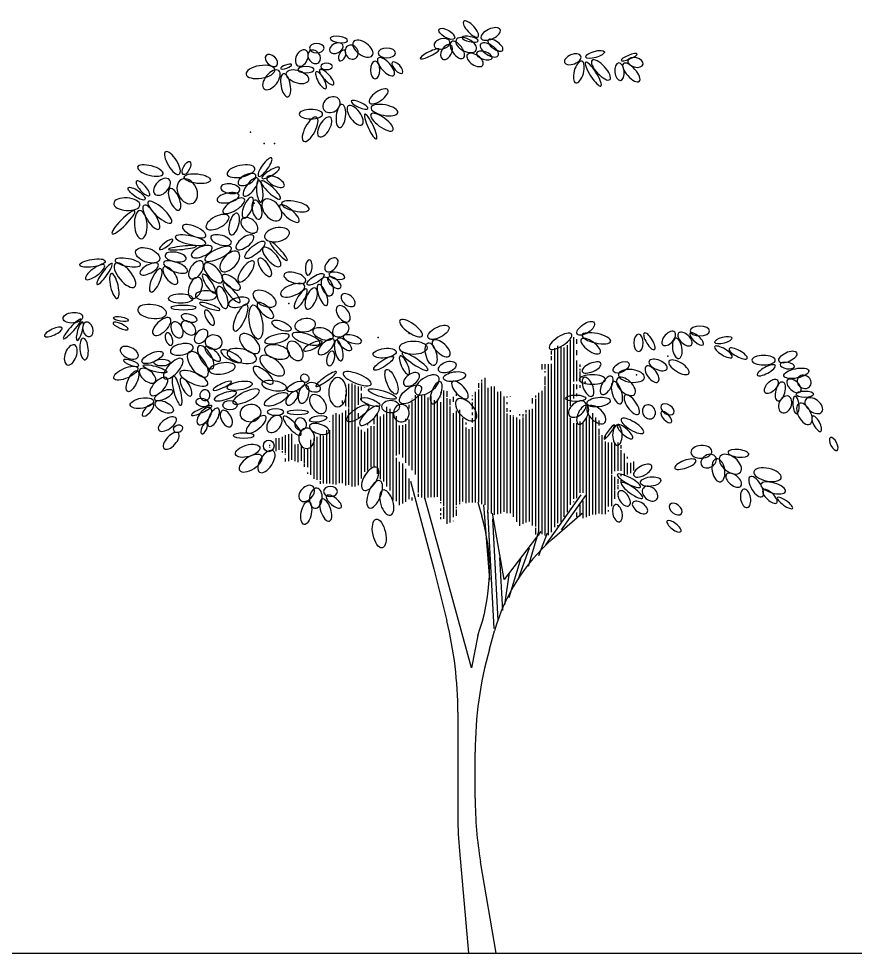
# Model space of a CAD drawing. Header units: millimetres. Extents: x 454 to 24074, y 929 to 15016.
# Drawn here: x 18817 to 21500, y 11147 to 14144 of the extents above; entities that cross this region are included whole.
import ezdxf

# ---------------------------------------------------------------- set-up
doc = ezdxf.new("R2010")
doc.units = ezdxf.units.MM
doc.layers.add('cadblocksdwg.com', color=255, linetype='Continuous')

# ---------------------------------------------------------------- blocks, each defined once
blk = doc.blocks.new('E4', base_point=(655.182746, 222.149869))
blk.add_circle((656.700527, 222.149869), 1.51778)
blk = doc.blocks.new('Trees side 09_cad-block.com')
at = {"color": 0}
for p, q in [((389.2, 3810.5), (389.2, 3817.8)), ((448.9, 3835.1), (448.9, 3843.1)), ((448.9, 2771.1), (448.9, 3820.4)), ((468.8, 3486.7), (468.8, 3852.4)), ((488.7, 3593.3), (488.7, 3870.5)), ((508.6, 3830.3), (508.6, 3858.1)), ((349.4, 3762.7), (349.4, 3784.8)), ((369.3, 3801.7), (369.3, 3802.6)), ((369.3, 2676.6), (369.3, 3801.7)), ((389.2, 2701.7), (389.2, 3809.9)), ((409.1, 2726.8), (409.1, 3811.1)), ((429, 3803.5), (429, 3806.4)), ((429, 2741.6), (429, 3803.5)), ((508.6, 3758.9), (508.6, 3789.6)), ((289.6, 3668.9), (289.6, 3701.5)), ((309.5, 3669.5), (309.5, 3702.1)), ((329.4, 3631), (329.4, 3702.7)), ((349.4, 3727.8), (349.4, 3752.2)), ((349.4, 2645.5), (349.4, 3703.3)), ((508.6, 3708.5), (508.6, 3723.9)), ((508.6, 3593.9), (508.6, 3708)), ((528.5, 3684.2), (528.5, 3700.5)), ((309.5, 3649.8), (309.5, 3656.8)), ((528.5, 3662.4), (528.5, 3673.1)), ((528.5, 3594.5), (528.5, 3654.9)), ((548.4, 3692.9), (548.4, 3693.9)), ((-108.5, 3559.2), (-108.5, 3582.9)), ((-88.6, 3592.4), (-88.6, 3604)), ((-88.6, 2821.5), (-88.6, 3587.2)), ((-68.7, 2818.5), (-68.7, 3616.7)), ((309.5, 3570.6), (309.5, 3623.2)), ((329.4, 2627), (329.4, 3629.3)), ((548.4, 3616.3), (548.4, 3619.6)), ((-944.5, 3566.8), (-944.5, 3569.4)), ((-944.5, 3532.8), (-944.5, 3534.2)), ((-924.6, 3428.8), (-924.6, 3578.8)), ((-904.7, 2933.2), (-904.7, 3581)), ((-884.8, 2933.5), (-884.8, 3571.5)), ((-864.9, 3446.9), (-864.9, 3561.1)), ((-845, 3537.2), (-845, 3561.7)), ((-825.1, 3553.3), (-825.1, 3554.1)), ((-327.4, 2809), (-327.4, 3535.3)), ((-307.5, 3496.2), (-307.5, 3531.6)), ((-128.4, 3514.6), (-128.4, 3528.1)), ((-108.5, 3552.7), (-108.5, 3559.2)), ((-108.5, 2833.6), (-108.5, 3542.9)), ((-48.8, 2794.6), (-48.8, 3552.8)), ((-28.8, 2762.6), (-28.8, 3561.6)), ((-8.9, 2763.2), (-8.9, 3562.2)), ((11, 2760), (11, 3527.5)), ((30.9, 2772.5), (30.9, 3530.7)), ((289.6, 2632.5), (289.6, 3534.9)), ((309.5, 2625.9), (309.5, 3563.5)), ((488.7, 3489.5), (488.7, 3577)), ((508.6, 3545), (508.6, 3573.1)), ((528.5, 3553.1), (528.5, 3570)), ((-964.4, 3456.6), (-964.4, 3472.6)), ((-944.5, 3437.1), (-944.5, 3510.5)), ((-845, 3473.3), (-845, 3518.2)), ((-526.5, 3481.5), (-526.5, 3483.7)), ((-526.5, 3410.5), (-526.5, 3465.2)), ((-506.6, 3473.9), (-506.6, 3506.5)), ((-506.6, 3009.2), (-506.6, 3473.9)), ((-486.7, 2896.1), (-486.7, 3499)), ((-466.8, 2863.7), (-466.8, 3507.7)), ((-446.9, 3501), (-446.9, 3508.3)), ((-446.9, 2856.1), (-446.9, 3499.4)), ((-427, 2864.9), (-427, 3492.6)), ((-407.1, 2865.4), (-407.1, 3501.4)), ((-387.1, 2866), (-387.1, 3474.8)), ((-367.2, 2868.5), (-367.2, 3478.1)), ((-347.3, 3519.4), (-347.3, 3522.6)), ((-347.3, 3495), (-347.3, 3497.4)), ((-307.5, 2698.2), (-307.5, 3488)), ((-287.6, 3443.1), (-287.6, 3482.2)), ((-267.7, 3465.2), (-267.7, 3497.4)), ((-267.7, 3464.8), (-267.7, 3465.2)), ((-267.7, 3464.2), (-267.7, 3464.8)), ((-247.8, 3502.2), (-247.8, 3514.3)), ((-148.3, 3500.9), (-148.3, 3503.9)), ((-148.3, 3476.5), (-148.3, 3484.6)), ((-128.4, 3371.1), (-128.4, 3513.5)), ((50.8, 3490.6), (50.8, 3498.7)), ((50.8, 2773.1), (50.8, 3490.6)), ((70.7, 3492.3), (70.7, 3499.3)), ((90.6, 3497.9), (90.6, 3499.9)), ((229.9, 3455.1), (229.9, 3487.8)), ((249.8, 3492.3), (249.8, 3504.7)), ((249.8, 2681.2), (249.8, 3484.3)), ((269.7, 3513.4), (269.7, 3521.6)), ((269.7, 2624.8), (269.7, 3513.4)), ((468.8, 3439.3), (468.8, 3486.7)), ((488.7, 3485.7), (488.7, 3487.3)), ((508.6, 3500.8), (508.6, 3517.7)), ((-944.5, 2939.1), (-944.5, 3409.7)), ((-924.6, 2943.4), (-924.6, 3422.4)), ((-685.7, 2932.8), (-685.7, 3433.1)), ((-665.8, 2907.2), (-665.8, 3420.7)), ((-546.4, 3423.8), (-546.4, 3445.7)), ((-526.5, 3383.7), (-526.5, 3408.1)), ((-347.3, 2843.6), (-347.3, 3463.8)), ((-287.6, 2706), (-287.6, 3436.5)), ((-247.8, 2815.9), (-247.8, 3408.3)), ((-227.9, 2834), (-227.9, 3414.4)), ((-148.3, 3419.4), (-148.3, 3460.2)), ((70.7, 3450.4), (70.7, 3463.1)), ((70.7, 3401.5), (70.7, 3424.3)), ((90.6, 3402.1), (90.6, 3411.9)), ((190.1, 3405), (190.1, 3413.2)), ((210, 2712.7), (210, 3413.8)), ((229.9, 2688.2), (229.9, 3421.1)), ((-1024.1, 2953), (-1024.1, 3384)), ((-1004.2, 2945.5), (-1004.2, 3393.8)), ((-984.3, 2954.2), (-984.3, 3386.3)), ((-964.4, 2954.8), (-964.4, 3395)), ((-864.9, 3362.4), (-864.9, 3394.5)), ((-765.3, 3324.5), (-765.3, 3364.6)), ((-745.4, 3012.8), (-745.4, 3385.3)), ((-725.5, 2978.2), (-725.5, 3373.2)), ((-705.6, 2965), (-705.6, 3386.2)), ((-645.9, 2847.8), (-645.9, 3400.9)), ((-626, 3331.8), (-626, 3374.8)), ((-566.3, 3341.7), (-566.3, 3358)), ((-546.4, 3065.1), (-546.4, 3353.3)), ((-526.5, 3036.1), (-526.5, 3383.7)), ((-267.7, 2740.3), (-267.7, 3394)), ((-208, 2838.5), (-208, 3361.5)), ((-148.3, 3381.6), (-148.3, 3397.7)), ((-148.3, 3336), (-148.3, 3363.2)), ((-128.4, 2833), (-128.4, 3371.1)), ((70.7, 2765.6), (70.7, 3392.6)), ((90.6, 2766.2), (90.6, 3381)), ((110.5, 3375), (110.5, 3378.2)), ((110.5, 2742.3), (110.5, 3370.1)), ((130.4, 2710.3), (130.4, 3367.3)), ((150.3, 3379.4), (150.3, 3387.5)), ((150.3, 2686.4), (150.3, 3354.9)), ((170.2, 3371.8), (170.2, 3388.1)), ((170.2, 2698.6), (170.2, 3366.1)), ((190.1, 3398.1), (190.1, 3405)), ((190.1, 2706.5), (190.1, 3388.7)), ((468.8, 2818.2), (468.8, 3364.4)), ((568.3, 2888.9), (568.3, 3368.5)), ((588.2, 2748.4), (588.2, 3376.2)), ((608.1, 2757.2), (608.1, 3393.9)), ((628, 2757.7), (628, 3365.6)), ((-1044, 3341.6), (-1044, 3343.7)), ((-864.9, 2940.8), (-864.9, 3307.4)), ((-845, 2982.8), (-845, 3288.6)), ((-805.2, 3318.3), (-805.2, 3322.4)), ((-805.2, 3032.9), (-805.2, 3297.1)), ((-785.3, 3053.7), (-785.3, 3311.1)), ((-765.3, 3058.6), (-765.3, 3311.3)), ((-626, 3127.9), (-626, 3331.8)), ((-606.1, 3136.7), (-606.1, 3316.1)), ((-586.2, 3116.1), (-586.2, 3317.6)), ((-566.3, 3082.2), (-566.3, 3324.9)), ((-188.1, 3321.9), (-188.1, 3334.8)), ((-188.1, 2828.2), (-188.1, 3303.6)), ((-168.2, 2831.8), (-168.2, 3292.3)), ((-148.3, 2832.4), (-148.3, 3305.3)), ((488.7, 2855.4), (488.7, 3331.5)), ((508.6, 2860.2), (508.6, 3330.3)), ((528.5, 2893.4), (528.5, 3341.8)), ((548.4, 2894), (548.4, 3337.7)), ((647.9, 3316.1), (647.9, 3346.8)), ((647.9, 3255.4), (647.9, 3296.4)), ((-1382.4, 3154.3), (-1382.4, 3235.8)), ((-1362.5, 3163), (-1362.5, 3236.4)), ((-1342.6, 3163.6), (-1342.6, 3245.2)), ((-1322.7, 3142.7), (-1322.7, 3255.4)), ((-1302.8, 3117.8), (-1302.8, 3262.6)), ((-1282.9, 3124.6), (-1282.9, 3263.2)), ((-1143.5, 2982.1), (-1143.5, 3234.8)), ((-1123.6, 2974.5), (-1123.6, 3244.7)), ((-1103.7, 2975.1), (-1103.7, 3255.3)), ((-1083.8, 2951.2), (-1083.8, 3252.4)), ((-1063.9, 2951.8), (-1063.9, 3286.1)), ((-1044, 2952.4), (-1044, 3286.7)), ((-825.1, 3032.3), (-825.1, 3276.9)), ((647.9, 2763.9), (647.9, 3251.3)), ((667.8, 2758.9), (667.8, 3256.2)), ((687.7, 3234.8), (687.7, 3251.3)), ((-1422.2, 3191.2), (-1422.2, 3193.9)), ((-1422.2, 3185.7), (-1422.2, 3188.3)), ((-1422.2, 3177.6), (-1422.2, 3179.9)), ((-1263, 3092.6), (-1263, 3197.7)), ((-1243.1, 3085.1), (-1243.1, 3199.2)), ((-1223.2, 3093.8), (-1223.2, 3191.6)), ((-1183.4, 3055.3), (-1183.4, 3172.9)), ((-1163.5, 3172.8), (-1163.5, 3226.8)), ((687.7, 2759.5), (687.7, 3216.1)), ((707.6, 2807.7), (707.6, 3208.5)), ((727.6, 3013.5), (727.6, 3209.1)), ((747.5, 3030.4), (747.5, 3209.7)), ((767.4, 3030.9), (767.4, 3210.3)), ((787.3, 3172.3), (787.3, 3191.8)), ((-1342.6, 3147.3), (-1342.6, 3155.5)), ((-1322.7, 3131.6), (-1322.7, 3134.3)), ((-1302.8, 3091.4), (-1302.8, 3115.9)), ((-1282.9, 3108.3), (-1282.9, 3124.6)), ((-1203.3, 3079.9), (-1203.3, 3167.8)), ((-1163.5, 3040.6), (-1163.5, 3169.1)), ((-626, 2842.6), (-626, 3114)), ((787.3, 3031.5), (787.3, 3162)), ((807.2, 3130), (807.2, 3141.4)), ((807.2, 3089.2), (807.2, 3130)), ((827.1, 3109.9), (827.1, 3118.5)), ((-1322.7, 3090.8), (-1322.7, 3108.1)), ((-1282.9, 3100.9), (-1282.9, 3107.4)), ((-1203.3, 3056.2), (-1203.3, 3076.2)), ((-606.1, 2814.9), (-606.1, 3087.6)), ((-586.2, 2825.6), (-586.2, 3076.5)), ((807.2, 2999.5), (807.2, 3089.2)), ((827.1, 3008.3), (827.1, 3081.6)), ((847, 3025.2), (847, 3082.2)), ((866.9, 3058.4), (866.9, 3091)), ((866.9, 3033.9), (866.9, 3058.4)), ((-1183.4, 3029.9), (-1183.4, 3030.1)), ((-1183.4, 3013.5), (-1183.4, 3020)), ((-1163.5, 3005.9), (-1163.5, 3036.9)), ((-825.1, 3024.2), (-825.1, 3032.3)), ((-825.1, 2990.9), (-825.1, 2996.2)), ((-566.3, 2836.2), (-566.3, 3043.7)), ((727.6, 2850.4), (727.6, 3005.3)), ((747.5, 3014), (747.5, 3015.6)), ((787.3, 2998.9), (787.3, 3007.1)), ((847, 3017), (847, 3025.2)), ((-1103.7, 2950.6), (-1103.7, 2966.9)), ((-1024.1, 2947), (-1024.1, 2953)), ((-546.4, 2853.1), (-546.4, 2983.6)), ((-537.8, 2966.5), (-390.7, 2415.5)), ((747.5, 2911.6), (747.5, 2994.7)), ((767.4, 2949.4), (767.4, 2979)), ((767.4, 2933.1), (767.4, 2941.3)), ((787.3, 2956), (787.3, 2972.3)), ((-486.7, 2867.4), (-486.7, 2887.5)), ((314.2, 2565.7), (535.8, 2881.6)), ((568.3, 2747.8), (568.3, 2886.4)), ((747.5, 2856), (747.5, 2908.1)), ((767.4, 2916.8), (767.4, 2929.3)), ((767.4, 2890.7), (767.4, 2892.3)), ((-626, 2840.2), (-626, 2842.6)), ((-526.5, 2845), (-526.5, 2864.2)), ((-153.1, 1794.7), (-447.1, 2862)), ((-347.3, 2827.8), (-347.3, 2834.6)), ((-227.9, 2821.9), (-227.9, 2830)), ((-114.8, 2833.6), (-89.1, 2747)), ((410.9, 2661.6), (564, 2877.2)), ((488.7, 2835.1), (488.7, 2839.8)), ((528.5, 2803.7), (528.5, 2820)), ((548.4, 2733.9), (548.4, 2843.2)), ((727.6, 2809.6), (727.6, 2850.4)), ((767.4, 2867.9), (767.4, 2870.1)), ((-347.3, 2780.3), (-347.3, 2793.9)), ((-347.3, 2753.1), (-347.3, 2766.3)), ((-327.4, 2729.2), (-327.4, 2802.6)), ((-247.8, 2796.8), (-247.8, 2805.3)), ((-247.8, 2747.9), (-247.8, 2789.4)), ((-38.3, 2347.9), (-76.5, 2818.4)), ((-12.1, 2040.8), (-50.4, 2783.5)), ((-48.8, 2786.5), (-48.8, 2794.6)), ((-48.8, 2758.8), (-48.8, 2772.3)), ((50.4, 2347.9), (-22.2, 2766.1)), ((-8.9, 2755), (-8.9, 2763.2)), ((30.9, 2764.4), (30.9, 2772.5)), ((353.5, 2601.2), (541.8, 2766.1)), ((468.8, 2792.2), (468.8, 2793.8)), ((508.6, 2742.1), (508.6, 2770.5)), ((528.5, 2746.6), (528.5, 2803.7)), ((707.6, 2776.9), (707.6, 2784.6)), ((-347.3, 2728.6), (-347.3, 2741)), ((-267.7, 2714.7), (-267.7, 2717.9)), ((14.1, 2090.9), (-20.1, 2729.1)), ((409.1, 2710.4), (409.1, 2726.8)), ((488.7, 2744.8), (488.7, 2745.4)), ((568.3, 2739.7), (568.3, 2747.8)), ((282, 2650.7), (50.4, 2347.9)), ((170.2, 2693.8), (170.2, 2695.2)), ((203.4, 2432.9), (269.9, 2652.9)), ((249.8, 2630.8), (249.8, 2673.1)), ((389.2, 2684), (389.2, 2690.8)), ((269.9, 2500.4), (324.3, 2642)), ((139, 2347.9), (209.5, 2548.3)), ((42.3, 2154.1), (24.2, 2485.2)), ((82.6, 2234.7), (157.1, 2485.2)), ((-390.7, 2415.5), (-309.7, 2088.5)), ((56.4, 2188.9), (84.6, 2393.7)), ((-115, 1996.6), (-153.1, 1794.7)), ((-41.7, 1911.6), (-9.4, 2026.1)), ((-239.7, 1514.2), (-239.7, 855)), ((-130.9, 974), (-130.9, 1264.7)), ((-230.3, 643.9), (-173.2, 0)), ((0, 0), (-97.4, 575.2))]:
    blk.add_line(p, q, dxfattribs=at)
for centre, radius, start, end in [((-1235.2, 2411), 1194.3, 339.70081, 16.34165), ((1140.2, 1702.7), 1194.3, 131.20658, 164.28718), ((-2628.3, 1514.2), 2388.6, 0, 13.91202), ((2257.7, 1264.7), 2388.6, 164.28718, 180), ((2257.7, 974), 2388.6, 180, 189.61008), ((2149, 855), 2388.6, 180, 185.06946)]:
    blk.add_arc(centre, radius, start, end, dxfattribs=at)
for p in [(-783.8, 5274.7), (-1543.2, 5159.3), (-1456.6, 5087.4), (-1392.1, 5087.4), (-1521, 4712.8), (-1521, 4525.4), (-1301.4, 4082.5), (-546.2, 3893.8), (-741.5, 3869.8), (1079.2, 3752.2), (559.6, 3588.9), (883.9, 3634.6)]:
    blk.add_point(p, dxfattribs=at)
for p, xscale, yscale, zscale, rotation in [((-261, 5748.6), 37.05992486388691, 15.6819356160122, 37.05992486388691, 149.4658719998778), ((-112.7, 5759.1), 43.50510374389563, -15.6819356160122, 43.50510374389563, 132.7607360000914), ((-93.4, 5748.6), 43.50510374394056, -20.90927999990527, 43.50510374394056, 24.86544500005153), ((-932.9, 5733.2), 36.25427750412717, -13.06831219204469, 36.25427750412717, 171.2181459998475), ((-896.6, 5726.6), 48.33898790395504, -26.13657561596483, 48.33898790395504, 324.2112279998763), ((-290, 5727.7), 33.83728665594615, -20.90927999990527, 33.83728665594615, 195.1280949998867), ((-251.3, 5738.2), 46.72769318402968, -26.13657561596483, 46.72769318402968, 333.4761320001478), ((-112.7, 5732.9), 33.83728665585836, -10.45463999995263, 33.83728665585836, 167.7961789997199), ((-49.9, 5738.2), 37.05992486381246, -15.6819356160122, 37.05992486381246, 324.8064970000277), ((-963.1, 5707), 30.21187353598012, -19.60244390385924, 30.21187353598012, 206.1759479998856), ((-932.9, 5700.5), 30.2118735358643, -26.13657561596483, 30.2118735358643, 303.8077640000089), ((-285.1, 5706.8), 33.83728665603308, -20.90927999990527, 33.83728665603308, 239.713144999651), ((-280.3, 5727.7), 41.89380902406447, -20.90927999990527, 41.89380902406447, 305.7252259998149), ((-98.2, 5712), 43.50510374406261, -20.90927999990527, 43.50510374406261, 327.0231869999615), ((-1378, 5578.5), 30.21187353594619, -19.60244390385924, 30.21187353594619, 137.1724589999453), ((-1196.7, 5674.3), 36.25427750403134, -23.95854796806816, 36.25427750403134, 243.9151460002751), ((-1172.6, 5667.8), 30.21187353579757, -23.95854796806816, 30.21187353579757, 309.7694019997829), ((-951, 5674.3), 24.16951833597643, -13.06831219204469, 24.16951833597643, 243.9151459999674), ((-741.5, 5624.2), 48.33898790385692, -19.60244390385924, 48.33898790385692, 312.7607359999681), ((-357.6, 5680.7), 43.50510374397729, -8.712208128126804, 43.50510374397729, 206.3646639998982), ((-180.4, 5645.8), 38.67121958393719, -20.90927999990527, 38.67121958393719, 325.9465339998599), ((-122.4, 5656.3), 33.83728665603793, -15.6819356160122, 33.83728665603793, 342.0260980002547), ((533.4, 5637.3), 36.25427750397002, -19.60244390385924, 36.25427750397002, 201.4663279999132), ((563.6, 5630.8), 40.28251430406187, 13.06831219204469, 40.28251430406187, 15.75381399991281), ((786, 5609.9), 36.25427750405927, -7.840967807860579, 36.25427750405927, 22.07355000018296), ((828.3, 5609.9), 32.6288156159912, -19.60244390385924, 32.6288156159912, 345.9879760000112), ((-1390.1, 5552.4), 60.42374707204672, -26.13657561596483, 60.42374707204672, 189.2135909999386), ((-1353.8, 5558.9), 24.1695183358615, -6.534131712105591, 24.1695183358615, 19.82232900007499), ((-759.7, 5604.6), 36.25427750404924, -19.60244390385924, 36.25427750404924, 270), ((-650.9, 5598.1), 30.21187353597148, -13.06831219204469, 30.21187353597148, 312.7607360000785), ((539.4, 5604.6), 46.32486950406957, -19.60244390385924, 46.32486950406957, 254.4948459999999), ((563.6, 5598.1), 58.40962867193758, -13.06831219204469, 58.40962867193758, 302.8023630000799), ((603.9, 5611.2), 54.38139187194598, -19.60244390385924, 54.38139187194598, 312.7607360000493), ((771.5, 5594.2), 36.25427750399676, -19.60244390385924, 36.25427750399676, 275.2833329998908), ((800.5, 5590.3), 49.54750771207051, -19.60244390385924, 49.54750771207051, 311.7939579999032), ((-1365.9, 5545.8), 48.33898790386992, -26.13657561596483, 48.33898790386992, 231.2899309999552), ((-1335.7, 5526.2), 48.33898790393806, -19.60244390385924, 48.33898790393806, 280.478316000054), ((-1317.6, 5532.8), 48.33898790404673, 26.13657561596483, 48.33898790404673, 340.1776709999713), ((-1142.4, 5552.4), 34.24011033610441, -13.06831219204469, 34.24011033610441, 180), ((-1130.3, 5539.3), 40.28251430386281, -13.06831219204469, 40.28251430386281, 299.4715599998702), ((-1108.1, 5552.4), 42.29663270385991, -13.06831219204469, 42.29663270385991, 312.760735999915), ((-985.3, 5364), 38.26839590404637, -30.49267967988271, 38.26839590404637, 213.2057059998755), ((-795.9, 5344.4), 46.3248695041705, -19.60244390385924, 46.3248695041705, 34.80616000001876), ((-928.9, 5324.8), 48.33898790403903, -21.78052031988045, 48.33898790403903, 306.2072719999821), ((-910.7, 5355.3), 38.26839590395525, -10.89023577602348, 38.26839590395525, 335.7447180000526), ((-785.9, 5313.9), 56.39551027197626, -21.78052031988045, 56.39551027197626, 349.070433000109), ((-1090, 5272.5), 48.33898790413514, -19.60244390385924, 48.33898790413514, 180), ((-967.1, 5333.5), 48.33898790409663, -19.60244390385924, 48.33898790409663, 263.6044430001165), ((-785.9, 5272.5), 56.3955102719109, -19.60244390385924, 56.3955102719109, 323.7288330000668), ((-1128.3, 5252.9), 56.39551027205166, -21.78052031988045, 56.39551027205166, 241.9680490001938), ((-1041.6, 5252.9), 46.32486950405912, -21.78052031988045, 46.32486950405912, 239.9737509999526), ((-824.1, 5272.5), 56.39551027205524, -10.89023577602348, 56.39551027205524, 294.8143589999411), ((-1991.3, 4894.7), 54.38139187201595, -19.60244390385924, 54.38139187201595, 121.134218999814), ((-1492.8, 4882.6), 46.32486950396395, -13.06831219204469, 46.32486950396395, 54.57435100025921), ((-2093.3, 4896.8), 54.38139187183323, -19.60244390385924, 54.38139187183323, 165.0573329998564), ((-1966.3, 4892.7), 30.211873536112, 13.06831219204469, 30.211873536112, 63.29999399983271), ((-1517, 4932.7), 58.40962867202003, -23.95854796806816, 58.40962867202003, 192.2038209999686), ((-1470.7, 4869.6), 42.29663270396843, -10.89023577602348, 42.29663270396843, 31.71339500007786), ((-2054.5, 4861.9), 42.29663270386757, -26.13657561596483, 42.29663270386757, 225.3633119999084), ((-1977.4, 4861.9), 54.38139187185174, -39.20488780800952, 54.38139187185174, 296.3100639999515), ((-1959.4, 4876.3), 54.38139187199, 19.60244390385924, 54.38139187199, 353.6901049999382), ((-1510.9, 4889.2), 40.28251430404379, -19.60244390385924, 40.28251430404379, 206.5238679997553), ((-1498.9, 4869.6), 46.32486950395605, -17.42441625596257, 46.32486950395605, 231.831685000266), ((-1440.4, 4876.1), 40.282514303897, -17.42441625596257, 40.282514303897, 332.6526619998214), ((-2206.8, 4736.3), 42.29663270406007, 13.06831219204469, 42.29663270406007, 145.0495760001153), ((-2178.7, 4760.8), 40.2825143038985, -13.06831219204469, 40.2825143038985, 131.7778629998803), ((-2049.5, 4804.6), 48.3389879040537, -19.60244390385924, 48.3389879040537, 292.938406999929), ((-1609.6, 4795.5), 40.28251430400717, -19.60244390385924, 40.28251430400717, 171.7953539998772), ((-1492.8, 4858.7), 46.32486950398081, -13.06831219204469, 46.32486950398081, 275.866477999978), ((-1476.7, 4852.2), 54.38139187192764, -13.06831219204469, 54.38139187192764, 317.172458999895), ((-1615.7, 4762.9), 46.32486950393013, -19.60244390385924, 46.32486950393013, 192.7532689999905), ((-1581.4, 4738.9), 52.36727347223076, -19.60244390385924, 52.36727347223076, 212.1248069999923), ((-1533.1, 4749.8), 46.32486950398471, -17.42441625596257, 46.32486950398471, 247.4062359997605), ((-1458.6, 4732.4), 52.36727347195778, -32.67075609590393, 52.36727347195778, 308.8034590001328), ((-2238.7, 4701.4), 54.38139187204734, -26.13657561596483, 54.38139187204734, 176.2636430000927), ((-2213.7, 4699.4), 58.4096286719464, -19.60244390385924, 58.4096286719464, 302.1141140001682), ((-2186.3, 4721.9), 64.45203263992391, -19.60244390385924, 64.45203263992391, 318.104121000015), ((-1517, 4732.4), 40.2825143040478, -19.60244390385924, 40.2825143040478, 283.5626760001161), ((-1359.9, 4699.7), 52.36727347187943, -17.42441625596257, 52.36727347187943, 319.381892999805), ((-1347.8, 4712.8), 58.40962867188258, -19.60244390385924, 58.40962867188258, 347.3886049999445), ((-2271.2, 4664.5), 66.4661510400133, -13.06831219204469, 66.4661510400133, 225.3633119999509), ((-2238.4, 4666.6), 58.4096286720412, -26.13657561596483, 58.4096286720412, 273.2905659999233), ((-1680.1, 4630), 52.3672734720576, -23.95854796806816, 52.3672734720576, 206.971003999976), ((-1627.8, 4649.6), 46.32486950406957, -19.60244390385924, 46.32486950406957, 254.4948459999999), ((-1597.5, 4612.6), 40.28251430393834, -26.13657561596483, 40.28251430393834, 320.9565479997901), ((-1825.1, 4505.8), 52.36727347201232, -19.60244390385924, 52.36727347201232, 156.6088660001104), ((-1825.1, 4460.1), 64.4520326400691, -17.42441625596257, 64.4520326400691, 167.7961790000002), ((-1664, 4462.3), 44.31075110391836, -19.60244390385924, 44.31075110391836, 163.9140279998141), ((-1525, 4508), 44.31075110392315, -19.60244390385924, 44.31075110392315, 217.1246699999781), ((-1454.5, 4499.3), 52.36727347205576, -28.31465203198605, 52.36727347205576, 11.6389210000663), ((-2115.2, 4423.1), 34.24011033609289, -8.712208128126804, 34.24011033609289, 36.82046300009185), ((-1784.9, 4436.1), 46.32486950384234, -19.60244390385924, 46.32486950384234, 202.9357269999439), ((-1454.5, 4471), 52.36727347201703, 17.42441625596257, 52.36727347201703, 219.8827199999982), ((-1420.3, 4471), 52.36727347188112, -8.712208128126804, 52.36727347188112, 312.7607359999602), ((-2115.2, 4357.7), 52.36727347205868, 28.31465203198605, 52.36727347205868, 159.4777999998945), ((-2080.9, 4386), 44.3107511039717, -19.60244390385924, 44.3107511039717, 350.5543689998678), ((-2058.8, 4423.1), 58.40962867188496, -6.534131712105591, 58.40962867188496, 6.383006000123568), ((-1664, 4434), 60.42374707186295, -19.60244390385924, 60.42374707186295, 205.1078430000228), ((-1619.7, 4405.7), 52.3672734720787, -28.31465203198605, 52.3672734720787, 227.239263999806), ((-1464.6, 4434), 52.36727347188112, -19.60244390385924, 52.36727347188112, 312.7607359999602), ((-2456.8, 4349.4), 53.17292083193667, 15.6819356160122, 53.17292083193667, 188.9925860000056), ((-2393.9, 4333.8), 62.84073792004892, -26.13657561596483, 62.84073792004892, 309.7694020000445), ((-2393.9, 4354.7), 53.17292083217841, -15.6819356160122, 53.17292083217841, 349.7831950001625), ((-2123.2, 4329.4), 42.29663270409434, -17.42441625596257, 42.29663270409434, 207.7104880001129), ((-2089, 4340.3), 52.36727347205868, -19.60244390385924, 52.36727347205868, 339.4777999998945), ((-1849.3, 4346.8), 42.29663270404265, -23.95854796806816, 42.29663270404265, 235.6473140001131), ((-1831.2, 4333.8), 52.36727347188112, -23.95854796806816, 52.36727347188112, 312.7607359999602), ((-1525, 4349), 52.36727347201226, -19.60244390385924, 52.36727347201226, 234.4515260000238), ((-1490.8, 4366.4), 44.31075110389418, -17.42441625596257, 44.31075110389418, 303.6561289999694), ((-1182.2, 4260.2), 32.22599193608736, -13.93950374389533, 32.22599193608736, 84.29101299993529), ((-1069.4, 4288.1), 33.83728665609466, -20.90927999990527, 33.83728665609466, 47.23926399995503), ((-2461.6, 4323.3), 48.33898790396989, -15.6819356160122, 48.33898790396989, 216.4017059998588), ((-2413.3, 4333.8), 53.17292083194693, -10.45463999995263, 53.17292083194693, 233.9985989999208), ((-2107.1, 4301.1), 52.36727347209195, -17.42441625596257, 52.36727347209195, 246.4827290000799), ((-2089, 4312), 44.31075110399208, -19.60244390385924, 44.31075110399208, 308.042137000015), ((-1196.7, 4223.6), 46.72769318414404, -20.90927999990527, 46.72769318414404, 163.3894350001269), ((-1050.1, 4267.2), 33.83728665596096, -13.93950374389533, 33.83728665596096, 348.3610789999169), ((-2418.1, 4271), 53.17292083187734, -15.6819356160122, 53.17292083187734, 283.3759339999159), ((-1865.4, 4246.7), 46.32486950406805, -26.13657561596483, 46.32486950406805, 249.7008069999692), ((-1843.3, 4266.3), 46.32486950391188, -13.06831219204469, 46.32486950391188, 303.4458459997662), ((-1720.4, 4259.7), 46.32486950396401, -19.60244390385924, 46.32486950396401, 321.9364430001901), ((-1082.3, 4267.2), 40.28251430413945, 13.93950374389533, 40.28251430413945, 211.7133950000249), ((-1082.3, 4246.3), 40.28251430398779, -22.65171187202213, 40.28251430398779, 290.9393609997035), ((-1056.5, 4246.3), 33.83728665589273, -15.6819356160122, 33.83728665589273, 320.6745409996646), ((-1744.6, 4190), 48.33898790392771, -19.60244390385924, 48.33898790392771, 289.1253579999704), ((-1714.4, 4209.6), 52.36727347188922, -13.06831219204469, 52.36727347188922, 311.1327840000896), ((-1525, 4150.8), 52.36727347195655, -28.31465203198605, 52.36727347195655, 331.6001920001513), ((-1203.2, 4195.7), 53.17292083212426, -22.65171187202213, 53.17292083212426, 201.2709350000334), ((-1190.3, 4173.1), 46.72769318404212, -13.93950374389533, 46.72769318404212, 238.3464979998828), ((-1135.5, 4180.1), 46.72769318407198, -20.90927999990527, 46.72769318407198, 248.3807700001901), ((-1116.1, 4202.7), 46.72769318399457, -15.6819356160122, 46.72769318399457, 290.939361000057), ((-1905.7, 4113.8), 50.35315507207997, 19.60244390385924, 50.35315507207997, 180), ((-1551.2, 4105.1), 44.31075110414788, -19.60244390385924, 44.31075110414788, 192.7532689998127), ((-969.5, 4136.5), 33.83728665601341, -20.90927999990527, 33.83728665601341, 320.5144070001162), ((-2070.9, 4020.1), 60.42374707204316, -28.31465203198605, 60.42374707204316, 171.9713650000785), ((-1863.4, 4085.5), 44.31075110391384, -8.712208128126804, 44.31075110391384, 341.5959329998809), ((-1567.3, 4076.8), 60.42374707211344, -19.60244390385924, 60.42374707211344, 245.1856409998788), ((-1490.8, 3861.1), 70.49438784007349, -28.31465203198605, 70.49438784007349, 99.98964199993705), ((-1498.9, 4085.5), 44.31075110406837, -17.42441625596257, 44.31075110406837, 316.8566889999417), ((-995.3, 4065.1), 38.67121958388626, -22.65171187202213, 38.67121958388626, 306.4936819997762), ((-2610.2, 3984), 54.13969766409073, -9.40915161598241, 54.13969766409073, 228.0907579999651), ((-2598.6, 3999.7), 40.60477324795339, 21.95471961604198, 40.60477324795339, 185.7888709999881), ((-2404.4, 3993.1), 30.93695615980904, 9.40915161598241, 30.93695615980904, 350.3104530000148), ((-2048.3, 3988.8), 48.33898790420563, -22.65171187202213, 48.33898790420563, 223.7861739999666), ((-1979, 4004.5), 33.8372866559362, -15.6819356160122, 33.8372866559362, 345.5614769999388), ((-1827.6, 4041), 35.44863014399729, -13.93950374389533, 35.44863014399729, 299.0233899999411), ((-1263.2, 3935.2), 42.29663270397076, 28.31465203198605, 42.29663270397076, 10.21680499982833), ((-463.6, 3878.6), 56.39551027202987, -19.60244390385924, 56.39551027202987, 145.1938400000735), ((-2728.2, 3928.6), 39.6379964158855, -12.54556800005957, 39.6379964158855, 204.4807699999701), ((-2598.6, 3968.3), 40.60477324793534, -9.40915161598241, 40.60477324793534, 253.3658780002535), ((-2578.3, 3965.2), 30.93695616011409, -20.90927999990527, 30.93695616011409, 285.938328000126), ((-2407.3, 3961.8), 33.83728665602292, -9.40915161598241, 33.83728665602292, 336.6088660001329), ((-2029, 3966.1), 35.44863014413134, -22.65171187202213, 35.44863014413134, 296.0848540000801), ((-1972.6, 3966.1), 35.44863014387535, -22.65171187202213, 35.44863014387535, 316.856688999779), ((-1888.8, 3838.9), 33.83728665609466, -22.65171187202213, 33.83728665609466, 47.23926399995503), ((-1289.4, 3917.8), 42.29663270399297, 17.42441625596257, 42.29663270399297, 156.8520710000179), ((-1025.9, 3867.4), 43.50510374409101, 23.52295219199732, 43.50510374409101, 158.4147869998427), ((-1018.7, 3883.1), 36.25427750406553, 27.44341171201086, 36.25427750406553, 39.04345200020408), ((-427.3, 3867.7), 48.33898790420469, 21.78052031988045, 48.33898790420469, 27.56676699990716), ((511.2, 3890.5), 42.29663270397825, 19.60244390385924, 42.29663270397825, 34.05346599992819), ((-2069.3, 3898.2), 27.39210777600732, -13.93950374389533, 27.39210777600732, 289.4064009998696), ((-1827.6, 3845.9), 35.44863014405176, -29.62148812803207, 35.44863014405176, 353.6711050000965), ((-1490.8, 3776.2), 52.3672734719155, -28.31465203198605, 52.3672734719155, 136.4200270000698), ((-1454.5, 3841.5), 52.36727347208823, -17.42441625596257, 52.36727347208823, 14.275640000049), ((-1281.3, 3889.5), 60.42374707199693, -19.60244390385924, 60.42374707199693, 342.0260979998616), ((-1022.3, 3859.6), 43.50510374389562, 19.60244390385924, 43.50510374389562, 227.2392639999086), ((-993.3, 3863.5), 36.25427750408267, 15.6819356160122, 36.25427750408267, 317.9762119999194), ((-960.7, 3875.3), 39.87969062416094, -15.6819356160122, 39.87969062416094, 343.56795700009), ((475, 3890.5), 54.38139187209038, -19.60244390385924, 54.38139187209038, 212.9768129999505), ((535.4, 3857.8), 48.33898790395504, -19.60244390385924, 48.33898790395504, 324.2112279998763), ((541.5, 3884), 60.42374707190427, -19.60244390385924, 60.42374707190427, 347.7961790001171), ((895.9, 3890.5), 36.25427750404924, -19.60244390385924, 36.25427750404924, 270), ((932.2, 3897.1), 40.28251430395979, -13.06831219204469, 40.28251430395979, 301.6535020002052), ((1123.5, 3903.6), 36.25427750386295, -19.60244390385924, 36.25427750386295, 227.2392640001558), ((1147.7, 3897.1), 36.2542775040867, -19.60244390385924, 36.2542775040867, 317.1724590003135), ((1220.2, 3897.1), 36.25427750408267, -13.06831219204469, 36.25427750408267, 317.9762119999194), ((1375.3, 3838.2), 36.2542775040403, 13.06831219204469, 36.2542775040403, 15.12809499977935), ((-2649.9, 3822.1), 43.82736268794631, -23.69720025599236, 43.82736268794631, 249.7008069998478), ((-2595.7, 3864.6), 45.11639846405475, -17.42441625596257, 45.11639846405475, 275.1551739998449), ((-2249.7, 3748.3), 40.28251430421503, -22.65171187202213, 40.28251430421503, 155.606421000058), ((-1903.3, 3809.3), 48.33898790378731, -22.65171187202213, 48.33898790378731, 191.5158080000135), ((-1867.8, 3816.3), 54.78421555194998, -22.65171187202213, 54.78421555194998, 301.1586859998586), ((-1827.6, 3809.3), 41.89380902389866, -15.6819356160122, 41.89380902389866, 317.5408620000811), ((-1690.2, 3776.2), 62.43786547192836, -28.31465203198605, 62.43786547192836, 345.9879760000483), ((-1454.5, 3795.8), 52.36727347189473, -28.31465203198605, 52.36727347189473, 347.2467309999126), ((-1299.5, 3841.5), 44.31075110396101, -28.31465203198605, 44.31075110396101, 302.6275040000473), ((-1093.6, 3843.9), 42.29663270410585, -11.76147609599866, 42.29663270410585, 205.6697109998719), ((-1004.2, 3851.8), 43.5051037440517, -15.6819356160122, 43.5051037440517, 283.2844439998569), ((-389.1, 3693.4), 48.33898790401074, 21.78052031988045, 48.33898790401074, 104.7999720000008), ((-397.1, 3848.1), 46.32486950394595, -21.78052031988045, 46.32486950394595, 318.2249489997308), ((1129.6, 3864.4), 42.29663270386426, -19.60244390385924, 42.29663270386426, 278.761656999861), ((1375.3, 3812.1), 42.29663270396843, -13.06831219204469, 42.29663270396843, 328.2866049999222), ((-2224.7, 3714.1), 47.3722110720884, 18.29560780810425, 47.3722110720884, 24.25528199998586), ((-1930.7, 3777.9), 62.84073792006721, -29.62148812803207, 62.84073792006721, 306.1315509999789), ((-1729.3, 3786.6), 48.33898790409165, -15.6819356160122, 48.33898790409165, 331.6001920001833), ((-1480.7, 3747.9), 60.42374707205184, -28.31465203198605, 60.42374707205184, 322.8753299999951), ((-1029.6, 3786.4), 32.62881561609068, 14.37514828809071, 32.62881561609068, 258.3875300002339), ((-644.9, 3746.8), 48.33898790412663, 13.06831219204469, 48.33898790412663, 212.9768130000227), ((-626.7, 3779.4), 48.33898790400001, 19.60244390385924, 48.33898790400001, 186.8514799998564), ((-602.6, 3753.3), 42.29663270404144, -13.06831219204469, 42.29663270404144, 294.8143589999411), ((-590.5, 3772.9), 64.4520326399675, -13.06831219204469, 64.4520326399675, 326.1302539998953), ((1465.9, 3799), 42.29663270393043, -13.06831219204469, 42.29663270393043, 331.6001919998073), ((1779.5, 3719.9), 40.28251430397105, 19.60244390385924, 40.28251430397105, 25.94868000000634), ((-2251.8, 3678.7), 54.13969766408249, 20.73503193591023, 54.13969766408249, 203.863914000043), ((-2245, 3692.1), 33.83728665608483, -9.757647743972484, 33.83728665608483, 160.1776709998851), ((-2218, 3692.1), 50.75597875180957, 10.97738419193774, 50.75597875180957, 344.8719049998792), ((-2048.3, 3711.7), 33.83728665590752, 13.93950374389533, 33.83728665590752, 180), ((-1972.6, 3734.4), 54.78421555196859, -22.65171187202213, 54.78421555196859, 227.2392640001917), ((-1639, 3689.1), 54.78421555199274, -22.65171187202213, 54.78421555199274, 189.8592080000367), ((-1525, 3682.5), 52.3672734720837, -19.60244390385924, 52.3672734720837, 320.4111829999134), ((-360.9, 3662.9), 38.26839590378117, 21.78052031988045, 38.26839590378117, 20.45009199998836), ((541.5, 3655.3), 42.29663270390188, -17.42441625596257, 42.29663270390188, 23.3911340001528), ((738.8, 3655.3), 36.25427750414281, 19.60244390385924, 36.25427750414281, 28.39980799985191), ((944.3, 3688), 40.28251430407749, -19.60244390385924, 40.28251430407749, 306.8184330001644), ((962.4, 3720.6), 40.28251430405608, -19.60244390385924, 40.28251430405608, 337.0642729999406), ((1087.3, 3720.6), 48.33898790395061, -19.60244390385924, 48.33898790395061, 328.2866050001524), ((1755.4, 3726.4), 48.33898790413514, -19.60244390385924, 48.33898790413514, 180), ((1755.4, 3693.8), 42.29663270393041, -13.06831219204469, 42.29663270393041, 208.3998080001926), ((1785.6, 3700.3), 30.21187353590301, -13.06831219204469, 30.21187353590301, 350.7864089997449), ((-2255.2, 3660.4), 47.37221107210559, 18.29560780810425, 47.37221107210559, 245.1856410001288), ((-2238.3, 3667.7), 40.60477324789543, -21.95471961604198, 40.60477324789543, 320.9565479997945), ((-1987.1, 3650.7), 62.8407379201407, -22.65171187202213, 62.8407379201407, 336.852071000159), ((-1186.7, 3590.5), 18.12711436808785, 16.33537804795196, 18.12711436808785, 123.4458460003787), ((-1003.4, 3654.2), 52.36727347198589, -8.712208128126804, 52.36727347198589, 215.262638999964), ((-961.1, 3645.5), 62.43786547218373, -19.60244390385924, 62.43786547218373, 338.1167369999409), ((-626.7, 3513.7), 54.38139187206761, 19.60244390385924, 54.38139187206761, 111.6192299999332), ((-578.4, 3571.5), 38.26839590419804, -21.78052031988045, 38.26839590419804, 36.27116699985296), ((-360.9, 3621.6), 58.40962867201432, -30.49267967988271, 58.40962867201432, 214.8061600000242), ((-330.7, 3612.8), 46.32486950400816, 19.60244390385924, 46.32486950400816, 8.781854000034272), ((763, 3611.7), 48.33898790400058, -26.13657561596483, 48.33898790400058, 317.172458999847), ((769.1, 3637.9), 54.38139187196646, -26.13657561596483, 54.38139187196646, 353.1485199998921), ((1809.8, 3628.4), 52.36727347201487, 19.60244390385924, 52.36727347201487, 11.46191200001665), ((1898.4, 3615.4), 30.21187353600276, -26.13657561596483, 30.21187353600276, 327.0231869997905), ((-2069.3, 3614.1), 48.33898790414238, -22.65171187202213, 48.33898790414238, 226.3017399999711), ((-2029, 3628.1), 62.84073791984003, -13.93950374389533, 62.84073791984003, 284.5786479999381), ((-1979, 3614.1), 41.89380902398651, -15.6819356160122, 41.89380902398651, 298.653785999943), ((-1777.6, 3539.2), 41.8938090240914, -8.712208128126804, 41.8938090240914, 25.10784300015652), ((-1533.1, 3580.2), 52.36727347201558, 17.42441625596257, 52.36727347201558, 190.2168050000176), ((-1472.7, 3580.2), 52.36727347201555, -19.60244390385924, 52.36727347201555, 349.7831949999824), ((-1204.8, 3587.2), 39.27545510400533, 16.33537804795196, 39.27545510400533, 205.6697110000545), ((-1192.7, 3570.9), 30.21187353599846, 19.60244390385924, 30.21187353599846, 342.0260979998616), ((-995.3, 3617.2), 60.42374707205455, -37.02686016011285, 60.42374707205455, 270), ((-602.6, 3461.4), 54.38139187190266, 26.13657561596483, 54.38139187190266, 37.68319800009117), ((-350.8, 3591.1), 48.33898790391387, -19.60244390385924, 48.33898790391387, 250.1071389998925), ((-274.3, 3591.1), 46.32486950398963, -19.60244390385924, 46.32486950398963, 312.7607360001282), ((553.5, 3618.3), 42.2966327040085, -19.60244390385924, 42.2966327040085, 292.7987430000584), ((726.8, 3624.8), 42.29663270410624, -19.60244390385924, 42.29663270410624, 240.9766100000571), ((738.8, 3592.1), 48.33898790411843, -19.60244390385924, 48.33898790411843, 287.1317059999964), ((1767.5, 3602.3), 36.25427750386295, 19.60244390385924, 36.25427750386295, 227.2392640001558), ((1803.7, 3589.2), 40.28251430386517, -19.60244390385924, 40.28251430386517, 254.494846000171), ((1831.9, 3602.3), 36.25427750408267, -19.60244390385924, 36.25427750408267, 317.9762119999194), ((-2145.3, 3478.6), 41.24929113590807, 16.72742399998242, 41.24929113590807, 27.12316300019302), ((-1798.6, 3500.9), 20.94692889592714, -22.65171187202213, 20.94692889592714, 169.3989880001578), ((-1771.2, 3478.2), 48.33898790393828, -13.93950374389533, 48.33898790393828, 17.97390199994458), ((-1653.9, 3458.2), 60.42374707184881, -19.60244390385924, 60.42374707184881, 25.81670100001708), ((-1454.5, 3447.3), 52.36727347221862, 19.60244390385924, 52.36727347221862, 24.86544499996926), ((-1315.6, 3447.3), 34.2401103359181, -17.42441625596257, 34.2401103359181, 50.58015800024411), ((-1195.7, 3570.9), 39.27545510398346, 19.60244390385924, 39.27545510398346, 256.9827939996954), ((-1160.5, 3503.9), 44.31075110399208, -28.31465203198605, 44.31075110399208, 308.042137000015), ((-626.7, 3487.6), 60.42374707199566, 13.06831219204469, 60.42374707199566, 162.830534999861), ((811.3, 3507.2), 48.33898790411223, -19.60244390385924, 48.33898790411223, 304.7433789999947), ((-2153, 3470.2), 48.9835545599628, 20.90927999990527, 48.9835545599628, 190.2168049999448), ((-2141.4, 3461.8), 41.24929113584481, 20.90927999990527, 41.24929113584481, 332.6526619997717), ((-1806.3, 3450.3), 27.06984883216821, 16.72742399998242, 27.06984883216821, 164.8719049998284), ((-1480.7, 3410.3), 42.29663270407121, 37.02686016011285, 42.29663270407121, 194.0120239999623), ((-802, 3441.8), 54.38139187221712, 19.60244390385924, 54.38139187221712, 215.7887719999836), ((-729.5, 3441.8), 42.29663270393859, 13.06831219204469, 42.29663270393859, 160.1776710001703), ((-246.1, 3477.8), 56.39551027181324, -30.49267967988271, 56.39551027181324, 312.760735999915), ((559.6, 3461.4), 42.2966327040895, -26.13657561596483, 42.2966327040895, 220.8634059998733), ((565.6, 3487.6), 42.29663270409219, 13.06831219204469, 42.29663270409219, 180), ((571.7, 3454.9), 48.33898790400001, 19.60244390385924, 48.33898790400001, 6.851479999856317), ((1038.9, 3441.8), 30.21187353575698, -19.60244390385924, 30.21187353575698, 328.286605000008), ((1838, 3499.9), 36.25427750394239, -26.13657561596483, 36.25427750394239, 248.3807699997201), ((1880.3, 3499.9), 36.25427750399676, -13.06831219204469, 36.25427750399676, 275.2833329998908), ((1904.4, 3454.2), 48.33898790408522, -26.13657561596483, 48.33898790408522, 297.8529470002096), ((1946.7, 3480.3), 42.2966327038615, -26.13657561596483, 42.2966327038615, 322.3168020000095), ((-2153, 3450.7), 33.51502771196765, -12.54556800005957, 33.51502771196765, 227.2392640002809), ((-1787, 3439.2), 46.40543424002281, -8.36371200013673, 46.40543424002281, 204.4807700000912), ((-1794.7, 3426.6), 42.53832691190902, -20.90927999990527, 42.53832691190902, 232.8887099999051), ((-1748.3, 3426.6), 42.53832691186929, 16.72742399998242, 42.53832691186929, 245.1856409999946), ((-1721.2, 3409.9), 37.38218380795418, -20.90927999990527, 37.38218380795418, 297.1915309999408), ((-735.5, 3435.3), 54.38139187196678, -19.60244390385924, 54.38139187196678, 224.2232859998214), ((-590.5, 3448.4), 36.25427750399676, -32.67075609590393, 36.25427750399676, 264.7166670001092), ((571.7, 3441.8), 42.29663270404141, -19.60244390385924, 42.29663270404141, 245.1856410000588), ((577.7, 3435.3), 48.3389879040362, -26.13657561596483, 48.3389879040362, 316.5830389999178), ((938.2, 3441.8), 30.21187353588695, -26.13657561596483, 30.21187353588695, 300.0262490000123), ((1038.9, 3402.6), 30.21187353597148, -13.06831219204469, 30.21187353597148, 312.7607360000785), ((-2011.2, 3362.3), 43.50510374398412, -20.90927999990527, 43.50510374398412, 214.3323519999649), ((-1446.5, 3373.3), 52.36727347202236, -19.60244390385924, 52.36727347202236, 219.7549169999873), ((-1355.8, 3374.3), 40.28251430397536, -26.13657561596483, 40.28251430397536, 232.3816130001868), ((-1335.7, 3373.3), 52.36727347188112, -15.24633983994136, 52.36727347188112, 312.7607359999602), ((-1196.7, 3343.8), 24.16951833606531, -26.13657561596483, 24.16951833606531, 210.6335210000392), ((-1172.6, 3350.4), 36.25427750416829, 13.06831219204469, 36.25427750416829, 7.698206000117085), ((787.2, 3356.9), 54.38139187203614, -17.42441625596257, 54.38139187203614, 328.5006099999595), ((1989, 3375.8), 36.25427750389044, -13.06831219204469, 36.25427750389044, 299.0233899997679), ((-1996.7, 3268.3), 43.50510374389562, -20.90927999990527, 43.50510374389562, 227.2392639999086), ((-1972.6, 3310.1), -19.33558540806582, -15.6819356160122, 19.335585408, 28.39980800030894), ((-1819.5, 3331), 24.16951833609158, -10.45463999995263, 24.16951833609158, 245.1856409998829), ((-1190.7, 3300.3), 42.29663270409219, -32.67075609590393, 42.29663270409219, 270), ((-1172.6, 3313.3), 42.29663270403475, -19.60244390385924, 42.29663270403475, 342.8305350000562), ((744.9, 3319.9), 36.2542775040109, -6.534131712105591, 36.2542775040109, 233.5063179999643), ((763, 3319.9), 42.29663270409219, -19.60244390385924, 42.29663270409219, 270), ((763, 3319.9), 42.29663270409363, -13.06831219204469, 42.29663270409363, 317.9762120001962), ((2101.8, 3240.7), 30.21187353609093, -13.06831219204469, 30.21187353609093, 297.8529469997594), ((-1484.8, 3179.4), 52.36727347184627, 23.95854796806816, 52.36727347184627, 196.1997420001652), ((-1400.2, 3156.5), 52.36727347196156, -26.13657561596483, 52.36727347196156, 237.0843460001646), ((1356.8, 3154.6), 43.50510374387347, -26.13657561596483, 43.50510374387347, 183.3155229998774), ((1458.3, 3149.3), 43.50510374401998, -15.6819356160122, 43.50510374401998, 353.148519999983), ((-1472.7, 3123.8), 54.38139187199358, -26.13657561596483, 54.38139187199358, 212.4608549999729), ((1256.9, 3097.1), 46.72769318390179, -15.6819356160122, 46.72769318390179, 199.8223290000067), ((1380.9, 3118), 33.83728665603574, -26.13657561596483, 33.83728665603574, 209.9737640001985), ((1385.8, 3107.5), 48.3389879038695, -26.13657561596483, 48.3389879038695, 279.8366259999854), ((1409.9, 3123.2), 53.1729208319846, -31.3639199998579, 53.1729208319846, 321.8162409999501), ((-747.6, 3052), 54.38139187201167, -26.13657561596483, 54.38139187201167, 238.748138999787), ((865.7, 3001.9), 42.29663270418644, -19.60244390385924, 42.29663270418644, 28.39980800000518), ((1621, 3025.6), 58.00680499223846, -26.13657561596483, 58.00680499223846, 347.7961789999375), ((763, 3008.4), 54.38139187189271, -13.06831219204469, 54.38139187189271, 331.6001919998345), ((908, 2956.1), 42.29663270408854, 19.60244390385924, 42.29663270408854, 6.851479999953321), ((1448.6, 3009.9), 38.67121958396966, -20.90927999990527, 38.67121958396966, 320.9565480001019), ((1596.9, 2994.3), 48.33898790400082, -20.90927999990527, 48.33898790400082, 301.6535020001441), ((-1150.4, 2932.8), 38.67121958395042, -26.13657561596483, 38.67121958395042, 227.2392640003638), ((-729.5, 2969.2), 60.42374707217457, -26.13657561596483, 60.42374707217457, 248.3807699999342), ((787.2, 2956.1), 54.38139187198105, -13.06831219204469, 54.38139187198105, 324.211227999837), ((926.2, 2923.5), 36.25427750393668, -26.13657561596483, 36.25427750393668, 319.7586579996787), ((1664.5, 2947.2), 53.17292083196288, -20.90927999990527, 53.17292083196288, 343.5679569999011), ((-1126.2, 2922.4), 41.89380902394838, -26.13657561596483, 41.89380902394838, 264.1335219998397), ((-1065, 2875.3), 38.67121958396966, -15.6819356160122, 38.67121958396966, 320.9565480001019), ((-711.3, 2910.4), 54.38139187206769, -26.13657561596483, 54.38139187206769, 287.1317059998462), ((775.1, 2903.9), 36.25427750411388, -19.60244390385924, 36.25427750411388, 303.4458460001528), ((1558.2, 2915.8), 38.67121958392256, -20.90927999990527, 38.67121958392256, 280.4783160001379), ((1679, 2910.6), 38.67121958397475, -15.6819356160122, 38.67121958397475, 317.172458999714), ((-1179.4, 2838.7), 48.33898790393806, 20.90927999990527, 48.33898790393806, 259.521683999946), ((-1094, 2854.4), 48.33898790394053, -20.90927999990527, 48.33898790394053, 288.5861649999429), ((750.9, 2818.9), 36.2542775039407, -19.60244390385924, 36.2542775039407, 283.0172059999487), ((859.7, 2832), 36.25427750407063, -19.60244390385924, 36.25427750407063, 325.9465339998667), ((1093.3, 2818.9), 30.21187353599824, -19.60244390385924, 30.21187353599824, 322.3168019997539), ((1769.3, 2863.6), 38.67121958415185, -10.45463999995263, 38.67121958415185, 324.2112280001191), ((-753.6, 2727.4), 60.42374707191021, 26.13657561596483, 60.42374707191021, 282.0462880000609), ((1075.2, 2716.6), 36.2542775039456, -13.06831219204469, 36.2542775039456, 322.3168019999205)]:
    blk.add_blockref('E4', p, dxfattribs=dict(at, xscale=xscale, yscale=yscale, zscale=zscale, rotation=rotation))
for p, xscale, yscale, zscale in [((-1172.6, 5687.4), 30.21187353588175, -19.60244390385924, 30.21187353588175), ((-741.5, 5656.9), 36.25427750404924, -19.60244390385924, 36.25427750404924), ((-1102.1, 5572), 24.1695183358388, -13.06831219204469, 24.1695183358388), ((-1889.6, 4133.4), 44.31075110391248, -19.60244390385924, 44.31075110391248), ((-2044.7, 4057.2), 52.36727347190026, -8.712208128126804, 52.36727347190026), ((1220.2, 3910.1), 40.28251430398086, -19.60244390385924, 40.28251430398086), ((-608.6, 3804.5), 58.40962867194322, -26.13657561596483, 58.40962867194322), ((523.3, 3605.2), 54.38139187201159, -19.60244390385924, 54.38139187201159), ((1886.3, 3513), 36.25427750404924, 13.06831219204469, 36.25427750404924), ((-1717.3, 3443.4), 29.64792038401356, 19.51534425606951, 29.64792038401356), ((-717.4, 3435.3), 36.25427750404924, 26.13657561596483, 36.25427750404924), ((-1333.7, 3400.5), -34.24011033610441, 13.06831219204469, 34.24011033599999), ((-1313.6, 3399.4), 44.31075110391248, -8.712208128126804, 44.31075110391248), ((-1651.5, 3252.6), 43.50510374410078, -10.45463999995263, 43.50510374410078), ((-1462.6, 3188.1), 22.15539993601851, 23.95854796806816, 22.15539993601851), ((-1084.3, 2901.5), 29.00340249587316, -20.90927999990527, 29.00340249587316)]:
    blk.add_blockref('E4', p, dxfattribs=dict(at, xscale=xscale, yscale=yscale, zscale=zscale))

msp = doc.modelspace()

# ---------------------------------------------------------------- linework, layer by layer
msp.add_lwpolyline([(671.1, 11147.1), (23739, 11147.1)])

# ---------------------------------------------------------------- block references
at = {"layer": 'cadblocksdwg.com', "xscale": 0.5103099452236204, "yscale": 0.5103099452236204, "zscale": 0.5103099452236204}
msp.add_blockref('Trees side 09_cad-block.com', (20347.8, 11147.1), dxfattribs=at)

doc.saveas('drawing.dxf')
